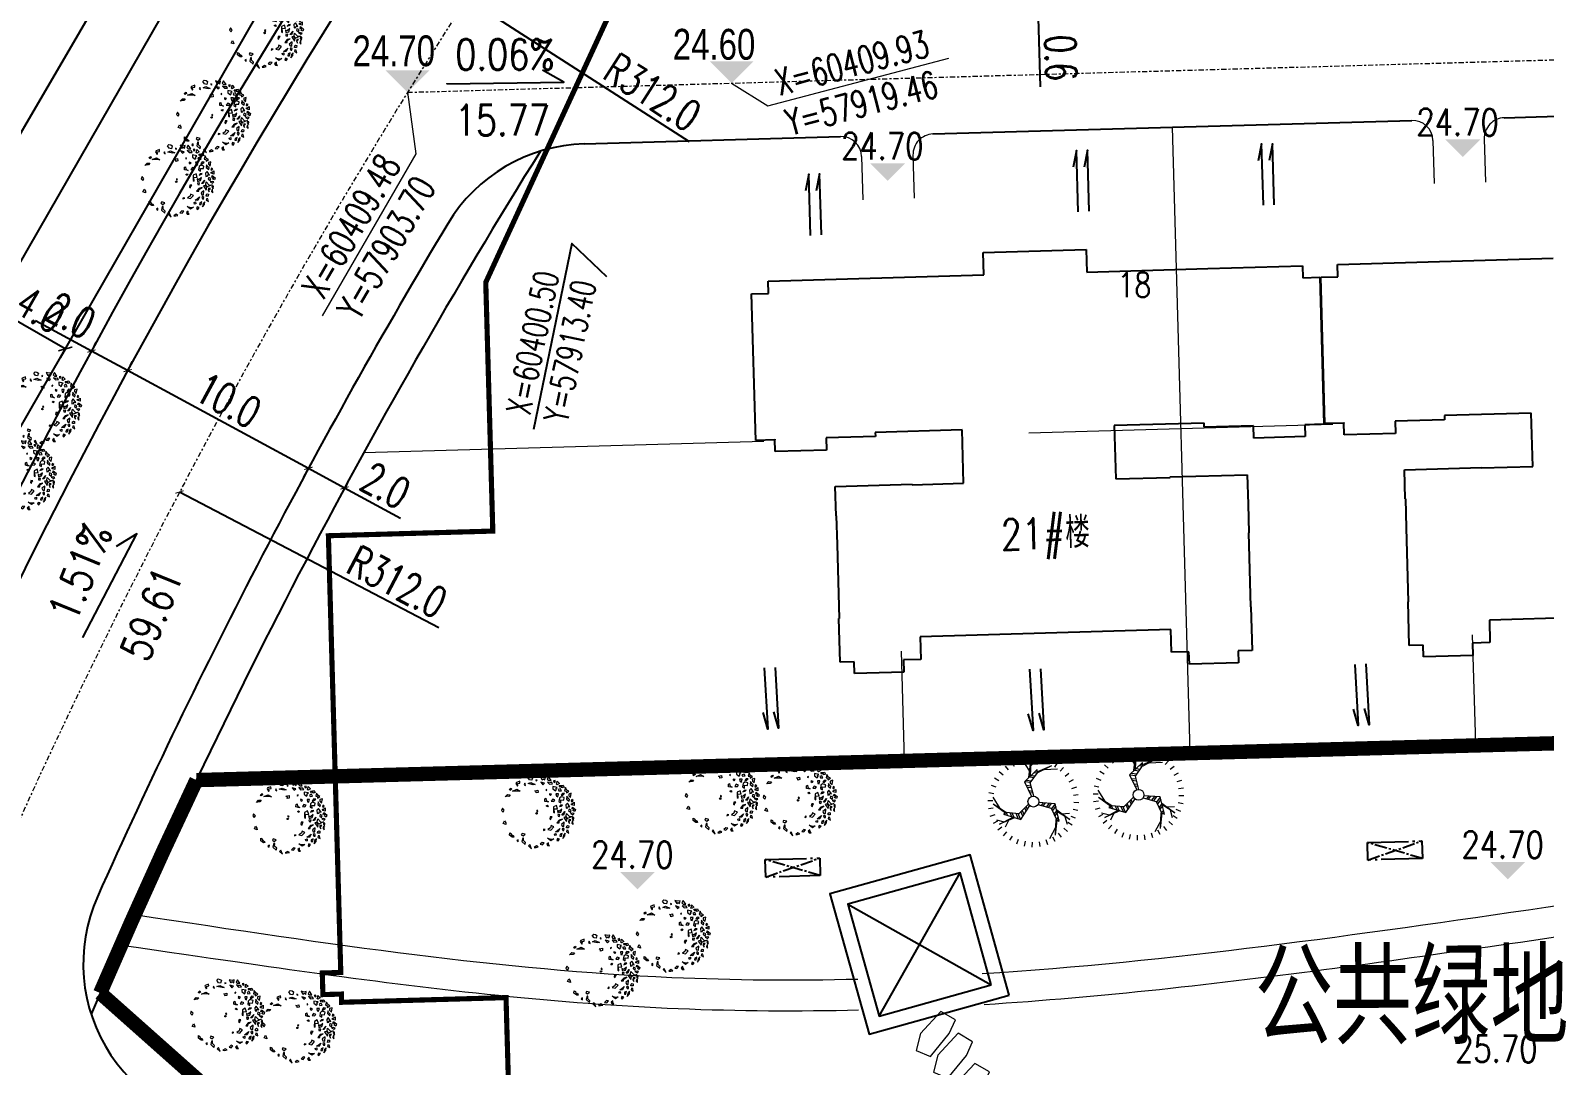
# Model space of a CAD drawing. Header units: inches. Extents: x 393 to 1582, y 246 to 1188.
# Drawn here: x 849.4 to 923, y 571.3 to 621.7 of the extents above; entities that cross this region are included whole.
import ezdxf

# ---------------------------------------------------------------- set-up
doc = ezdxf.new("R2010")
doc.units = ezdxf.units.IN
doc.header["$MEASUREMENT"] = 0
for name, pattern in [('ACAD_ISO10W100', [18.5, 12, -3, 0.5, -3]), ('CENTERX2', [4, 2.5, -0.5, 0.5, -0.5]), ('DASHED2', [0.375, 0.25, -0.125]), ('DOTE', [2.42, 2, -0.2, 0.02, -0.2])]:
    doc.linetypes.add(name, pattern=pattern)
for name, color, linetype in [('build2', 40, 'Continuous'), ('buildcoor', 7, 'Continuous'), ('drain', 4, 'Continuous'), ('ELEV', 1, 'Continuous'), ('ROAD-TEXT', 4, 'Continuous'), ('roaddim', 2, 'Continuous'), ('roadradiu', 3, 'Continuous'), ('rod', 1, 'Continuous'), ('公共绿地', 3, 'Continuous'), ('外墙', 42, 'Continuous'), ('建筑层数', 7, 'Continuous'), ('绿化', 3, 'Continuous'), ('车库边线', 4, 'DOTE')]:
    doc.layers.add(name, color=color, linetype=linetype)
for name, color, linetype, lineweight in [('FENCE', 100, 'Continuous', 18), ('ROAD', 1, 'Continuous', 25), ('ROAD-CENTER', 7, 'CENTERX2', 18), ('ROAD-ZB', 4, 'Continuous', 15), ('walk', 2, 'Continuous', 18), ('园路', 3, 'Continuous', 18), ('围墙', 75, 'FENCELINE1', 15), ('建筑型号', 2, 'Continuous', 18), ('树', 84, 'Continuous', 15)]:
    doc.layers.add(name, color=color, linetype=linetype, lineweight=lineweight)
doc.styles.add('_HZTXT', font='txt.shx', dxfattribs={"width": 0.8, "bigfont": 'hztxt.shx'})
doc.styles.add('DIM_FONT', font='SIMPLEX.shx', dxfattribs={"width": 0.8})
doc.styles.add('FLS', font='', dxfattribs={"width": 0.8})
doc.styles.add('HZ', font='simplex.shx', dxfattribs={"width": 0.7, "bigfont": 'hztxt.shx'})
doc.styles.add('宋体', font='', dxfattribs={"width": 0.7, "height": 1000})
doc.styles.get('FLS').set_extended_font_data('创艺繁隶书')
doc.styles.get('宋体').set_extended_font_data('SimSun')
doc.linetypes.add('FENCELINE1', pattern='A,0.25,-0.1,[133,ltypeshp.shx,S=0.1,R=0,X=-0.1,Y=0],-0.1,1', length=1.45)
doc.dimstyles.new('NORMAL', dxfattribs={"dimtxt": 1.5, "dimasz": 0.3, "dimexe": 0.5, "dimexo": 0.3, "dimgap": 0.3, "dimtad": 1, "dimdec": 1, "dimzin": 1, "dimdsep": 46, "dimtxsty": 'HZ', "dimblk": 'ARCHTICK', "dimcen": 0, "dimclrt": 256, "dimadec": 0, "dimazin": 0, "dimtfac": 1, "dimtdec": 1, "dimtofl": 0, "dimtmove": 0, "dimatfit": 3, "dimldrblk": 'ARCHTICK', "dimfxl": 1, "dimtolj": 2, "dimtzin": 0, "dimarcsym": 0})

# ---------------------------------------------------------------- blocks, each defined once
blk = doc.blocks.new('GPPMTR01')
at = {"color": 0, "linetype": 'ByBlock'}
for points in [[(-0.263, 0.454), (-0.27, 0.431), (-0.248, 0.431), (-0.243, 0.447)], [(-0.215, 0.443), (-0.218, 0.456), (-0.242, 0.475), (-0.199, 0.486), (-0.199, 0.449)], [(-0.166, 0.433), (-0.207, 0.386), (-0.18, 0.371), (-0.137, 0.387), (-0.147, 0.409), (-0.165, 0.407)], [(-0.173, 0.469), (-0.151, 0.518), (-0.12, 0.516), (-0.128, 0.487), (-0.144, 0.498), (-0.151, 0.48), (-0.145, 0.47)], [(-0.127, 0.461), (-0.133, 0.429), (-0.111, 0.428), (-0.096, 0.459)], [(-0.106, 0.53), (-0.073, 0.496), (-0.058, 0.515), (-0.035, 0.504), (-0.038, 0.545), (-0.064, 0.53)], [(-0.038, 0.477), (-0.055, 0.454), (-0.043, 0.424), (-0.032, 0.439)], [(0.007, 0.443), (-0.026, 0.412), (-0.02, 0.382), (0.016, 0.352), (0.045, 0.367), (0.01, 0.386), (0.034, 0.42)], [(0.005, 0.559), (-0.005, 0.523), (0.016, 0.511), (0.051, 0.519)], [(0.01, 0.485), (0.042, 0.462), (0.084, 0.477), (0.066, 0.492), (0.042, 0.485)], [(0.105, 0.53), (0.084, 0.519), (0.099, 0.504), (0.114, 0.511)], [(0.158, 0.447), (0.096, 0.443), (0.105, 0.412), (0.146, 0.393), (0.155, 0.416), (0.14, 0.428)], [(0.131, 0.488), (0.137, 0.5), (0.134, 0.53), (0.173, 0.507), (0.146, 0.481)], [(0.179, 0.477), (0.229, 0.496), (0.25, 0.473), (0.223, 0.458), (0.22, 0.477), (0.202, 0.469), (0.199, 0.458)], [(0.205, 0.439), (0.179, 0.42), (0.194, 0.405), (0.226, 0.416)], [(0.268, 0.45), (0.253, 0.435), (0.241, 0.409), (0.274, 0.428)], [(-0.412, 0.305), (-0.364, 0.304), (-0.367, 0.328), (-0.343, 0.337), (-0.374, 0.364), (-0.382, 0.335)], [(-0.393, 0.241), (-0.408, 0.23), (-0.396, 0.226)], [(-0.354, 0.404), (-0.335, 0.371), (-0.312, 0.378), (-0.293, 0.408)], [(-0.304, 0.31), (-0.343, 0.272), (-0.298, 0.279)], [(-0.298, 0.355), (-0.259, 0.362), (-0.24, 0.402), (-0.263, 0.4), (-0.275, 0.378)], [(-0.215, 0.295), (-0.215, 0.276), (-0.206, 0.283)], [(-0.123, 0.314), (-0.144, 0.295), (-0.135, 0.287), (-0.115, 0.295)], [(-0.064, 0.207), (-0.085, 0.184), (-0.115, 0.203), (-0.115, 0.219), (-0.085, 0.207), (-0.052, 0.226)], [(-0.079, 0.401), (-0.097, 0.371), (-0.064, 0.359), (-0.049, 0.371)], [(-0.032, 0.317), (-0.058, 0.295), (-0.043, 0.264), (-0.023, 0.291)], [(0.045, 0.295), (0.042, 0.249), (0.105, 0.211), (0.119, 0.219), (0.069, 0.245), (0.096, 0.283)], [(0.084, 0.371), (0.072, 0.344), (0.081, 0.321), (0.084, 0.344)], [(0.128, 0.336), (0.137, 0.287), (0.114, 0.272), (0.146, 0.26), (0.158, 0.302)], [(0.179, 0.272), (0.167, 0.245), (0.185, 0.238), (0.199, 0.253)], [(0.199, 0.291), (0.179, 0.352), (0.211, 0.31)], [(0.214, 0.359), (0.274, 0.374), (0.291, 0.409), (0.282, 0.336), (0.247, 0.333)], [(0.25, 0.325), (0.241, 0.298), (0.312, 0.302), (0.282, 0.329)], [(0.253, 0.268), (0.241, 0.226), (0.259, 0.177), (0.274, 0.203), (0.253, 0.219)], [(0.303, 0.268), (0.309, 0.219), (0.336, 0.215), (0.351, 0.234)], [(0.315, 0.416), (0.306, 0.401), (0.318, 0.39), (0.348, 0.393)], [(0.321, 0.363), (0.306, 0.34), (0.327, 0.325), (0.356, 0.325), (0.327, 0.336)], [(0.351, 0.382), (0.348, 0.371), (0.368, 0.355), (0.392, 0.359)], [(0.386, 0.257), (0.368, 0.272), (0.365, 0.287), (0.377, 0.298), (0.401, 0.283)], [(0.401, 0.207), (0.383, 0.219), (0.365, 0.211), (0.368, 0.196), (0.392, 0.192)], [(0.431, 0.26), (0.419, 0.245), (0.436, 0.23), (0.466, 0.249)], [(-0.482, 0.014), (-0.506, 0.025), (-0.514, -0.024), (-0.506, -0.036), (-0.464, -0.036), (-0.47, -0.024), (-0.494, -0.017)], [(-0.482, 0.196), (-0.461, 0.207), (-0.432, 0.177), (-0.452, 0.154), (-0.494, 0.15), (-0.5, 0.177)], [(-0.446, 0.071), (-0.432, 0.055), (-0.414, 0.067)], [(-0.417, 0.109), (-0.411, 0.15), (-0.357, 0.188), (-0.369, 0.162)], [(-0.283, 0.139), (-0.269, 0.181), (-0.239, 0.166), (-0.248, 0.139), (-0.263, 0.15)], [(-0.02, 0.033), (-0.035, 0.025), (-0.026, 0.017), (-0.014, 0.021)], [(-0.02, 0.188), (-0.008, 0.192), (0.001, 0.177), (-0.02, 0.169)], [(0.152, 0.162), (0.137, 0.139), (0.158, 0.12), (0.176, 0.128), (0.161, 0.143)], [(0.25, 0.086), (0.271, 0.063), (0.274, 0.021), (0.303, 0.052), (0.285, 0.109)], [(0.348, 0.173), (0.377, 0.128), (0.356, 0.097), (0.354, 0.128)], [(0.401, 0.078), (0.398, 0.063), (0.374, 0.067), (0.377, 0.09)], [(0.428, 0.025), (0.431, -0.021), (0.377, -0.043), (0.41, -0.013)], [(0.422, 0.166), (0.419, 0.135), (0.439, 0.12), (0.451, 0.139)], [(0.442, 0.203), (0.451, 0.169), (0.487, 0.139), (0.472, 0.181)], [(0.451, 0.074), (0.469, 0.052), (0.484, 0.063), (0.472, 0.093)], [(-0.467, -0.131), (-0.464, -0.157), (-0.482, -0.154), (-0.485, -0.127)], [(-0.437, -0.131), (-0.429, -0.066), (-0.381, -0.04), (-0.408, -0.078)], [(-0.42, -0.26), (-0.432, -0.218), (-0.411, -0.188), (-0.402, -0.214), (-0.411, -0.229)], [(0.256, -0.013), (0.241, -0.028), (0.253, -0.04)], [(0.407, -0.119), (0.389, -0.138), (0.398, -0.176), (0.419, -0.154)], [(0.436, -0.066), (0.442, -0.097), (0.466, -0.097), (0.481, -0.074), (0.46, -0.078)], [(-0.266, -0.366), (-0.304, -0.374), (-0.283, -0.4), (-0.251, -0.393)], [(0.17, -0.286), (0.137, -0.317), (0.149, -0.336), (0.176, -0.321)], [(0.188, -0.431), (0.211, -0.423), (0.188, -0.408)], [(0.205, -0.332), (0.199, -0.343), (0.235, -0.378), (0.294, -0.359), (0.274, -0.34), (0.235, -0.351)], [(0.327, -0.305), (0.333, -0.328), (0.389, -0.313)], [(0.416, -0.218), (0.389, -0.233), (0.392, -0.271), (0.407, -0.248)], [(-0.115, -0.473), (-0.138, -0.438), (-0.106, -0.438), (-0.085, -0.446)], [(0.072, -0.48), (0.042, -0.461), (0.06, -0.45), (0.066, -0.454), (0.096, -0.454), (0.096, -0.438), (0.125, -0.442), (0.114, -0.461)]]:
    blk.add_lwpolyline(points, close=True, dxfattribs=at)
blk.add_circle((0, 0), 0.01, dxfattribs=at)
blk = doc.blocks.new('dfdfd')
at = {"layer": '园路', "color": 44, "flags": 128}
for points in [[(404351.668, 598606.791), (404350.826, 598605.855), (404350.656, 598605.136), (404351.264, 598604.884), (404352.04, 598605.86), (404352.29, 598606.44)], [(404352.408, 598605.88), (404351.566, 598604.944), (404351.396, 598604.226), (404352.004, 598603.974), (404352.78, 598604.95), (404353.03, 598605.53)], [(404353.131, 598604.617), (404352.29, 598603.681), (404352.119, 598602.962), (404352.727, 598602.71), (404353.503, 598603.686), (404353.754, 598604.266)]]:
    blk.add_lwpolyline(points, close=True, dxfattribs=at)
at = {"layer": '绿化', "color": 30}
for p, q in [((404349.072, 598606.559), (404352.415, 598612.654)), ((404347.696, 598611.278), (404353.791, 598607.936))]:
    blk.add_line(p, q, dxfattribs=at)
for points in [[(404354.553, 598607.518), (404352.833, 598613.416), (404346.934, 598611.696), (404348.654, 598605.798)], [(404353.791, 598607.936), (404352.415, 598612.654), (404347.696, 598611.278), (404349.072, 598606.559)]]:
    blk.add_lwpolyline(points, close=True, dxfattribs=at)
blk = doc.blocks.new('psss')
at = {"layer": 'drain', "ltscale": 3}
for points in [[(-2.979, 0.527), (0.007, 0.531), (-0.808, 0.714)], [(-2.967, -0.004), (0, 0), (-0.815, 0.183)]]:
    blk.add_lwpolyline(points, dxfattribs=at)
blk = doc.blocks.new('_ARCHTICK')
at = {"color": 0, "linetype": 'ByBlock', "const_width": 0.15}
blk.add_lwpolyline([(-0.5, -0.5), (0.5, 0.5)], dxfattribs=at)
blk = doc.blocks.new('*D144')
at = {"layer": 'DEFPOINTS', "color": 0, "ltscale": 0.3, "transparency": 16777216}
for p in [(882.255, 640.128), (1132.977, 454.434)]:
    blk.add_point(p, dxfattribs=at)
at = {"layer": 'roadradiu', "color": 0, "lineweight": -2, "ltscale": 0.3, "transparency": 16777216}
blk.add_line((887.277, 636.409), (882.255, 640.128), dxfattribs=at)
at = {"layer": 'roadradiu', "color": 0, "lineweight": -2, "ltscale": 0.3, "transparency": 16777216, "xscale": 0.3, "yscale": 0.3, "zscale": 0.3, "rotation": 143.4749139216822}
blk.add_blockref('_ARCHTICK', (882.255, 640.128), dxfattribs=at)
at = {"layer": 'roadradiu', "ltscale": 0.3, "transparency": 16777216, "insert": (885.632, 638.934), "char_height": 1.5, "attachment_point": 5, "rotation": 323.47491, "style": 'HZ'}
blk.add_mtext('\\A2;R312.0', dxfattribs=at)
blk = doc.blocks.new('*D145')
at = {"layer": 'DEFPOINTS', "color": 0, "ltscale": 0.3, "transparency": 16777216}
for p in [(870.6, 623.26), (1132.977, 454.434)]:
    blk.add_point(p, dxfattribs=at)
at = {"layer": 'roadradiu', "color": 0, "lineweight": -2, "ltscale": 0.3, "transparency": 16777216}
blk.add_line((881.438, 616.286), (870.6, 623.26), dxfattribs=at)
at = {"layer": 'roadradiu', "color": 0, "lineweight": -2, "ltscale": 0.3, "transparency": 16777216, "xscale": 0.3, "yscale": 0.3, "zscale": 0.3, "rotation": 147.2408788936933}
blk.add_blockref('_ARCHTICK', (870.6, 623.26), dxfattribs=at)
at = {"layer": 'roadradiu', "ltscale": 0.3, "transparency": 16777216, "insert": (879.631, 618.697), "char_height": 1.5, "attachment_point": 5, "rotation": 327.24088, "style": 'HZ'}
blk.add_mtext('\\A2;R312.0', dxfattribs=at)
blk = doc.blocks.new('*D146')
at = {"layer": 'DEFPOINTS', "color": 0, "ltscale": 0.3, "transparency": 16777216}
for p in [(856.622, 599.25), (1132.977, 454.434)]:
    blk.add_point(p, dxfattribs=at)
at = {"layer": 'roadradiu', "color": 0, "lineweight": -2, "ltscale": 0.3, "transparency": 16777216}
blk.add_line((869.236, 592.64), (856.622, 599.25), dxfattribs=at)
at = {"layer": 'roadradiu', "color": 0, "lineweight": -2, "ltscale": 0.3, "transparency": 16777216, "xscale": 0.3, "yscale": 0.3, "zscale": 0.3, "rotation": 152.3444580404491}
blk.add_blockref('_ARCHTICK', (856.622, 599.25), dxfattribs=at)
at = {"layer": 'roadradiu', "ltscale": 0.3, "transparency": 16777216, "insert": (867.222, 594.881), "char_height": 1.5, "attachment_point": 5, "rotation": 332.34446, "style": 'HZ'}
blk.add_mtext('\\A2;R312.0', dxfattribs=at)
blk = doc.blocks.new('*D107')
at = {"layer": 'DEFPOINTS', "color": 0, "ltscale": 0.3, "transparency": 16777216}
for p in [(898.374, 622.911), (898.391, 622.312), (898.391, 622.312)]:
    blk.add_point(p, dxfattribs=at)
at = {"layer": 'roaddim', "color": 0, "lineweight": -2, "ltscale": 0.3, "transparency": 16777216}
for p, q in [((898.074, 622.903), (897.874, 622.897)), ((898.374, 622.911), (898.365, 623.211)), ((898.091, 622.303), (897.891, 622.297)), ((898.391, 622.312), (898.485, 618.963))]:
    blk.add_line(p, q, dxfattribs=at)
at = {"layer": 'roaddim', "color": 0, "lineweight": -2, "ltscale": 0.3, "transparency": 16777216, "xscale": 0.3, "yscale": 0.3, "zscale": 0.3}
for p, rotation in [((898.374, 622.911), 271.6231658085036), ((898.391, 622.312), 91.62316580850357)]:
    blk.add_blockref('_ARCHTICK', p, dxfattribs=dict(at, rotation=rotation))
at = {"layer": 'roaddim', "ltscale": 0.3, "transparency": 16777216, "insert": (899.496, 620.367), "char_height": 1.5, "attachment_point": 5, "rotation": 271.62317, "style": 'HZ'}
blk.add_mtext('\\A2;0.6', dxfattribs=at)
blk = doc.blocks.new('t2')
for p, q in [((-2.24, 2.44), (-1.99, 2.17)), ((-1.78, 2.79), (-1.59, 2.49)), ((-1.34, 2.61), (-1.58, 1.52)), ((-1.34, 2.61), (-1.51, 1.47)), ((-1.44, 2), (-0.89, 2.82)), ((-1.27, 3.06), (-1.13, 2.72)), ((-0.72, 3.23), (-0.64, 2.88)), ((-0.15, 3.3), (-0.13, 2.95)), ((0.43, 3.28), (0.38, 2.92)), ((0.99, 3.16), (0.88, 2.81)), ((1.53, 2.93), (1.36, 2.62)), ((2.01, 2.62), (1.79, 2.34)), ((2.44, 2.24), (2.17, 1.99)), ((-2.93, 1.53), (-2.62, 1.36)), ((-2.62, 2.01), (-2.34, 1.79)), ((-1.95, 1.1), (-2.53, 1.12)), ((-1.63, 0.77), (-2.5, 1.58)), ((-2.5, 1.58), (-1.63, 0.89)), ((-2.3, 1.92), (-2.2, 1.35)), ((-1.73, 1.61), (-1.56, 0.32)), ((-1.53, 1.47), (-1.73, 1.61)), ((-1.24, 0.62), (-1.53, 1.47)), ((1.06, 1.19), (0.28, 0.27)), ((2.26, 0.7), (1.06, 1.19)), ((1.48, 1.02), (2.62, 1.38)), ((2.62, 1.38), (1.59, 0.97)), ((1.93, 1.14), (2.23, 1.63)), ((2.81, 1.03), (2.27, 1.23)), ((2.79, 1.78), (2.49, 1.59)), ((3.06, 1.27), (2.72, 1.13)), ((-3.28, 0.43), (-2.92, 0.38)), ((-3.16, 0.99), (-2.81, 0.88)), ((-1.56, 0.32), (-0.37, 0.11)), ((-0.31, 0.25), (-1.24, 0.62)), ((0.37, 0.14), (1.16, 0.76)), ((1.16, 0.76), (2.04, 0.59)), ((2.93, -0.14), (2.03, 0.57)), ((2.04, 0.59), (2.26, 0.7)), ((2.93, -0.14), (2.11, 0.61)), ((2.45, 0.24), (2.89, -0.64)), ((3.23, 0.72), (2.88, 0.64)), ((3.3, 0.15), (2.95, 0.13)), ((-3.3, -0.15), (-2.95, -0.13)), ((-3.23, -0.72), (-2.88, -0.64)), ((-0.06, -0.39), (0.08, -1.38)), ((0.5, -1.51), (0.1, -0.38)), ((3.16, -0.99), (2.81, -0.88)), ((3.28, -0.43), (2.92, -0.38)), ((-3.06, -1.27), (-2.72, -1.13)), ((-2.79, -1.78), (-2.49, -1.59)), ((-2.44, -2.24), (-2.17, -1.99)), ((-1.02, -2.25), (-1.99, -2.18)), ((-1.59, -2.47), (-0.52, -2.05)), ((-1.59, -2.47), (-0.52, -2.13)), ((-0.53, -2.3), (0.5, -1.51)), ((-0.51, -2.07), (-0.53, -2.3)), ((0.08, -1.38), (-0.51, -2.07)), ((0.14, -1.8), (-0.12, -2.95)), ((-0.12, -2.95), (0.04, -1.86)), ((2.24, -2.44), (1.99, -2.17)), ((2.62, -2.01), (2.34, -1.79)), ((2.93, -1.53), (2.62, -1.36)), ((-2.01, -2.62), (-1.79, -2.34)), ((-1.53, -2.93), (-1.36, -2.62)), ((-0.99, -3.16), (-0.88, -2.81)), ((-0.52, -2.95), (-0.07, -2.58)), ((-0.43, -3.28), (-0.38, -2.92)), ((0.03, -2.24), (0.29, -2.75)), ((0.15, -3.3), (0.13, -2.95)), ((0.72, -3.23), (0.64, -2.88)), ((1.27, -3.06), (1.13, -2.72)), ((1.78, -2.79), (1.59, -2.49))]:
    blk.add_line(p, q)
at = {"color": 0}
for p, q in [((-1.71, 1.46), (-1.64, 1.54)), ((-1.69, 1.3), (-1.53, 1.47)), ((-1.65, 0.98), (-1.44, 1.2)), ((1.07, 1.18), (1.21, 0.75)), ((1.22, 1.12), (1.35, 0.72)), ((-1.63, 0.82), (-1.39, 1.07)), ((-1.58, 0.5), (-1.3, 0.8)), ((-1.56, 0.34), (-1.25, 0.67)), ((-1.28, 0.27), (-1.03, 0.54)), ((-1.14, 0.24), (-0.91, 0.49)), ((-0.85, 0.19), (-0.66, 0.39)), ((-0.7, 0.16), (-0.54, 0.34)), ((0.49, 0.53), (0.57, 0.29)), ((0.59, 0.64), (0.67, 0.38)), ((0.78, 0.86), (0.88, 0.54)), ((0.88, 0.98), (0.99, 0.62)), ((1.52, 1), (1.62, 0.67)), ((1.67, 0.94), (1.76, 0.65)), ((1.97, 0.81), (2.04, 0.59)), ((2.12, 0.75), (2.15, 0.64)), ((0.21, -0.69), (-0.03, -0.64)), ((0.26, -0.83), (-0.01, -0.77)), ((0.36, -1.11), (0.03, -1.03)), ((-0.41, -2.21), (-0.52, -2.19)), ((-0.28, -2.11), (-0.51, -2.06)), ((-0.02, -1.92), (-0.32, -1.85)), ((0.11, -1.82), (-0.23, -1.74)), ((0.36, -1.62), (-0.05, -1.53)), ((0.41, -1.25), (0.05, -1.17)), ((0.49, -1.52), (0.05, -1.42))]:
    blk.add_line(p, q, dxfattribs=at)
blk.add_circle((0, 0), 0.397)
at = {"style": 'DIM_FONT', "width": 0.8, "flags": 9}
for tag in ['XSIZE', 'YSIZE']:
    blk.add_attdef(tag, (0, 0), '', height=0.000997, rotation=122.3352, dxfattribs=at)
blk = doc.blocks.new('*D316')
at = {"layer": 'DEFPOINTS', "color": 0, "ltscale": 0.3, "transparency": 16777216}
for p in [(863.159, 600.883), (864.917, 599.929), (864.657, 599.45)]:
    blk.add_point(p, dxfattribs=at)
at = {"layer": 'roaddim', "color": 0, "lineweight": -2, "ltscale": 0.3, "transparency": 16777216}
for p, q in [((863.016, 600.62), (862.661, 599.965)), ((862.899, 600.404), (864.657, 599.45)), ((864.774, 599.665), (864.419, 599.011)), ((864.657, 599.45), (867.382, 597.971))]:
    blk.add_line(p, q, dxfattribs=at)
at = {"layer": 'roaddim', "color": 0, "lineweight": -2, "ltscale": 0.3, "transparency": 16777216, "xscale": 0.3, "yscale": 0.3, "zscale": 0.3}
for p, rotation in [((862.899, 600.404), 151.5081606737), ((864.657, 599.45), 331.5081606737)]:
    blk.add_blockref('_ARCHTICK', p, dxfattribs=dict(at, rotation=rotation))
at = {"layer": 'roaddim', "ltscale": 0.3, "transparency": 16777216, "insert": (866.652, 599.562), "char_height": 1.5, "attachment_point": 5, "rotation": 331.50816, "style": 'HZ'}
blk.add_mtext('\\A2;2.0', dxfattribs=at)
blk = doc.blocks.new('*D317')
at = {"layer": 'DEFPOINTS', "color": 0, "ltscale": 0.3, "transparency": 16777216}
for p in [(854.101, 605.155), (854.101, 605.155), (862.898, 600.401)]:
    blk.add_point(p, dxfattribs=at)
at = {"layer": 'roaddim', "color": 0, "lineweight": -2, "ltscale": 0.3, "transparency": 16777216}
for p, q in [((853.958, 604.891), (853.863, 604.715)), ((862.898, 600.401), (854.101, 605.155)), ((862.755, 600.137), (862.66, 599.961))]:
    blk.add_line(p, q, dxfattribs=at)
at = {"layer": 'roaddim', "color": 0, "lineweight": -2, "ltscale": 0.3, "transparency": 16777216, "xscale": 0.3, "yscale": 0.3, "zscale": 0.3}
for p, rotation in [((854.101, 605.155), 151.6105756938881), ((862.898, 600.401), 331.6105756938881)]:
    blk.add_blockref('_ARCHTICK', p, dxfattribs=dict(at, rotation=rotation))
at = {"layer": 'roaddim', "ltscale": 0.3, "transparency": 16777216, "insert": (858.999, 603.702), "char_height": 1.5, "attachment_point": 5, "rotation": 331.61058, "style": 'HZ'}
blk.add_mtext('\\A2;10.0', dxfattribs=at)
blk = doc.blocks.new('*D105')
at = {"layer": 'DEFPOINTS', "color": 0, "ltscale": 0.3, "transparency": 16777216}
for p in [(852.341, 606.106), (852.341, 606.106), (854.101, 605.155)]:
    blk.add_point(p, dxfattribs=at)
at = {"layer": 'roaddim', "color": 0, "lineweight": -2, "ltscale": 0.3, "transparency": 16777216}
for p, q in [((852.341, 606.106), (849.614, 607.58)), ((852.484, 606.37), (852.579, 606.546)), ((854.101, 605.155), (852.341, 606.106)), ((854.243, 605.419), (854.338, 605.595))]:
    blk.add_line(p, q, dxfattribs=at)
at = {"layer": 'roaddim', "color": 0, "lineweight": -2, "ltscale": 0.3, "transparency": 16777216, "xscale": 0.3, "yscale": 0.3, "zscale": 0.3}
for p, rotation in [((852.341, 606.106), 151.6105756939049), ((854.101, 605.155), 331.6105756939049)]:
    blk.add_blockref('_ARCHTICK', p, dxfattribs=dict(at, rotation=rotation))
at = {"layer": 'roaddim', "ltscale": 0.3, "transparency": 16777216, "insert": (851.345, 607.838), "char_height": 1.5, "attachment_point": 5, "rotation": 331.61058, "style": 'HZ'}
blk.add_mtext('\\A2;2.0', dxfattribs=at)
blk = doc.blocks.new('school')
at = {"layer": 'build2'}
blk.add_lwpolyline([(322190, -276963), (330850, -276963), (330850, -286963), (330730, -286963), (240850, -286963), (240850, -276963), (265450, -276963), (266239, -276963), (266239, -229938), (270140, -229938), (270140, -210683), (285769, -210683), (285769, -216938), (330850, -216938), (330850, -249938), (321269, -249938), (321269, -259963), (327585, -259963), (327585, -268963), (322190, -268963)], close=True, dxfattribs=at)
blk = doc.blocks.new('*D480')
at = {"layer": 'DEFPOINTS', "color": 0, "ltscale": 0.3, "transparency": 16777216}
for p in [(847.794, 608.535), (847.603, 608.202), (851.263, 606.544)]:
    blk.add_point(p, dxfattribs=at)
at = {"layer": 'roaddim', "color": 0, "lineweight": -2, "ltscale": 0.3, "transparency": 16777216}
for p, q in [((847.645, 608.275), (847.354, 607.768)), ((851.071, 606.21), (847.603, 608.202)), ((851.114, 606.283), (850.822, 605.776))]:
    blk.add_line(p, q, dxfattribs=at)
at = {"layer": 'roaddim', "color": 0, "lineweight": -2, "ltscale": 0.3, "transparency": 16777216, "xscale": 0.5, "yscale": 0.5, "zscale": 0.5}
for p, rotation in [((847.603, 608.202), 150.1373253559534), ((851.071, 606.21), 330.1373253559534)]:
    blk.add_blockref('_ARCHTICK', p, dxfattribs=dict(at, rotation=rotation))
at = {"layer": 'roaddim', "ltscale": 0.3, "transparency": 16777216, "insert": (849.86, 608.116), "char_height": 1.5, "attachment_point": 5, "rotation": 330.13733, "style": 'HZ'}
blk.add_mtext('\\A2;4.0', dxfattribs=at)

msp = doc.modelspace()

# ---------------------------------------------------------------- linework, layer by layer
at = {"layer": 'buildcoor', "color": 0, "ltscale": 0.3}
msp.add_lwpolyline([(877.417, 609.714), (875.713, 611.344), (873.848, 602.286)], dxfattribs=at)
at = {"layer": 'ELEV', "color": 0}
for points in [[(866.655, 619.752), (868.776, 619.752), (867.716, 618.691)], [(882.423, 620.199), (884.544, 620.199), (883.484, 619.138)], [(918.205, 616.398), (919.902, 616.398), (919.054, 615.55)], [(890.222, 615.236), (891.919, 615.236), (891.071, 614.387)], [(920.396, 581.258), (922.093, 581.258), (921.245, 580.41)], [(878.06, 580.773), (879.757, 580.773), (878.909, 579.924)]]:
    msp.add_solid(points, dxfattribs=at)
at = {"layer": 'FENCE', "color": 0}
msp.add_line((891.889, 586.215), (891.739, 591.512), dxfattribs=at)
at = {"layer": 'ROAD', "color": 0, "linetype": 'Continuous'}
for p, q in [((825.39, 569.514), (859.584, 629.07)), ((832.259, 573.445), (863.053, 627.078))]:
    msp.add_line(p, q, dxfattribs=at)
for radius, start, end in [(319, 139.92361, 158.95707), (317, 139.92361, 158.12042), (305, 148.05042, 156.94996), (307, 149.05439, 155.94599)]:
    msp.add_arc((1132.977, 454.434), radius, start, end, dxfattribs=at)
at = {"layer": 'ROAD', "color": 0}
msp.add_arc((859.942, 576.306), 8, 155.94599, 271.62316, dxfattribs=at)
at = {"layer": 'ROAD-CENTER', "color": 5, "ltscale": 0.1}
msp.add_line((867.716, 618.691), (1118.434, 625.796), dxfattribs=at)
msp.add_arc((1132.977, 454.434), 312, 139.92361, 166.99811, dxfattribs=at)
at = {"layer": 'ROAD-TEXT', "color": 0}
for points in [[(869.632, 619.099), (869.632, 619.099), (875.315, 619.179), (874.289, 619.762)], [(851.929, 592.182), (851.929, 592.182), (854.552, 597.224), (853.552, 596.597)]]:
    msp.add_lwpolyline(points, dxfattribs=at)
at = {"layer": 'ROAD-ZB', "color": 0, "ltscale": 0.3}
for points in [[(885.251, 618.033), (894.049, 620.355)], [(883.484, 619.138), (885.251, 618.033)], [(867.716, 618.691), (868.122, 615.695)], [(868.122, 615.695), (863.572, 607.815)]]:
    msp.add_lwpolyline(points, dxfattribs=at)
at = {"layer": 'rod', "color": 0, "ltscale": 0.3}
for p, q in [((921.066, 617.452), (944.356, 618.112)), ((893.277, 616.664), (916.567, 617.324)), ((876.311, 616.184), (888.778, 616.537))]:
    msp.add_line(p, q, dxfattribs=at)
msp.add_arc((876.538, 608.187), 8, 91.62316, 149.05439, dxfattribs=at)
at = {"layer": 'walk', "color": 0}
for p, q in [((917.595, 616.353), (917.655, 614.256)), ((920.094, 616.424), (920.154, 614.327)), ((889.806, 615.566), (889.866, 613.468)), ((892.305, 615.637), (892.365, 613.539))]:
    msp.add_line(p, q, dxfattribs=at)
at = {"layer": 'walk', "color": 0, "ltscale": 0.3}
for centre, start, end in [((921.094, 616.452), 91.62316, 181.6232), ((893.305, 615.665), 91.62316, 181.6232), ((916.596, 616.325, 0), 1.6232, 91.62316), ((888.807, 615.537, 0), 1.6232, 91.62316)]:
    msp.add_arc(centre, 1, start, end, dxfattribs=at)
at = {"layer": '公共绿地', "color": 0, "linetype": 'FENCELINE1', "ltscale": 0.1, "const_width": 0.7}
msp.add_lwpolyline([(1126.904, 582.87, -0.402698), (1120.105, 575.675), (1108.784, 575.354), (860.168, 568.309), (852.769, 574.884, -0.009315), (857.45, 585.239), (1117.308, 592.282), (1116.818, 622.999), (1120.339, 622.92, -0.377352), (1125.973, 615.704)], format="xyb", close=True, dxfattribs=at)
at = {"layer": '围墙', "color": 0, "ltscale": 0.2}
for p, q in [((921.066, 617.452), (944.356, 618.112)), ((893.277, 616.664), (916.567, 617.324)), ((905.783, 586.608), (904.922, 616.994)), ((876.311, 616.184), (888.778, 616.537)), ((897.941, 602.13), (912.735, 602.549)), ((865.598, 601.176), (885.046, 601.727)), ((857.45, 585.239), (1117.299, 592.602)), ((919.677, 587.002), (919.527, 592.3))]:
    msp.add_line(p, q, dxfattribs=at)
at = {"layer": '外墙', "color": 2, "ltscale": 0.1}
for p, q in [((895.726, 610.906), (900.724, 611.047)), ((895.758, 609.806), (895.726, 610.906)), ((900.724, 611.047), (900.756, 609.948)), ((900.756, 609.948), (906.653, 610.115)), ((906.653, 610.115), (911.251, 610.245)), ((911.251, 610.245), (911.268, 609.671)), ((912.948, 610.324), (923.444, 610.621)), ((912.965, 609.724), (912.948, 610.324)), ((885.262, 609.509), (895.758, 609.806)), ((885.279, 608.909), (885.262, 609.509)), ((911.268, 609.671), (912.092, 609.694)), ((912.092, 609.694), (912.295, 602.547)), ((912.14, 609.701), (912.965, 609.724)), ((912.342, 602.579), (912.14, 609.701)), ((884.454, 608.886), (885.279, 608.909)), ((884.656, 601.763), (884.454, 608.886)), ((906.466, 602.607), (902.098, 602.483)), ((906.472, 602.407), (906.466, 602.607)), ((913.267, 602.605), (912.342, 602.579)), ((913.283, 602.03), (913.266, 602.63)), ((913.266, 602.63), (913.267, 602.605)), ((918.164, 602.769), (915.765, 602.701)), ((915.765, 602.701), (915.782, 602.101)), ((922.377, 603.088), (918.158, 602.969)), ((918.158, 602.969), (918.164, 602.769)), ((922.45, 600.489), (922.377, 603.088)), ((890.478, 601.953), (888.079, 601.885)), ((888.079, 601.885), (888.096, 601.286)), ((894.691, 602.273), (890.472, 602.153)), ((890.472, 602.153), (890.478, 601.953)), ((894.764, 599.674), (894.691, 602.273)), ((902.098, 602.483), (902.171, 599.884)), ((908.871, 602.475), (906.472, 602.407)), ((908.888, 601.875), (908.871, 602.475)), ((911.387, 601.946), (908.888, 601.875)), ((912.295, 602.547), (911.37, 602.521)), ((911.37, 602.521), (911.387, 601.946)), ((915.782, 602.101), (913.283, 602.03)), ((885.581, 601.79), (884.656, 601.763)), ((885.597, 601.215), (885.58, 601.815)), ((885.58, 601.815), (885.581, 601.79)), ((888.096, 601.286), (885.597, 601.215)), ((916.207, 600.337), (919.956, 600.444)), ((919.956, 600.419), (922.45, 600.489)), ((919.956, 600.444), (919.956, 600.419)), ((892.27, 599.603), (894.764, 599.674)), ((902.171, 599.884), (904.815, 599.959)), ((904.815, 599.984), (908.563, 600.09)), ((904.815, 599.959), (904.815, 599.984)), ((908.563, 600.09), (908.603, 598.666)), ((916.247, 598.913), (916.207, 600.337)), ((888.521, 599.522), (892.27, 599.628)), ((888.561, 598.098), (888.521, 599.522)), ((892.27, 599.628), (892.27, 599.603)), ((916.272, 598.914), (916.247, 598.913)), ((916.312, 597.514), (916.272, 598.914)), ((908.603, 598.666), (908.643, 597.266)), ((888.586, 598.098), (888.561, 598.098)), ((888.626, 596.699), (888.586, 598.098)), ((916.414, 593.916), (916.312, 597.514)), ((908.643, 597.266), (908.618, 597.266)), ((908.618, 597.266), (908.72, 593.667)), ((888.728, 593.1), (888.626, 596.699)), ((916.389, 593.915), (916.414, 593.916)), ((916.449, 591.791), (916.389, 593.915)), ((888.763, 590.975), (888.703, 593.1)), ((888.703, 593.1), (888.728, 593.1)), ((908.72, 593.667), (908.745, 593.668)), ((908.745, 593.668), (908.805, 591.544)), ((932.536, 593.372), (920.341, 593.026)), ((920.341, 593.026), (920.372, 591.927)), ((904.85, 592.557), (892.655, 592.211)), ((904.881, 591.457), (904.85, 592.557)), ((892.655, 592.211), (892.686, 591.112)), ((908.805, 591.544), (908.131, 591.524)), ((917.124, 591.81), (916.449, 591.791)), ((917.14, 591.235), (917.124, 591.81)), ((920.372, 591.927), (919.522, 591.903)), ((919.522, 591.903), (919.539, 591.303)), ((889.438, 590.995), (888.763, 590.975)), ((889.454, 590.42), (889.438, 590.995)), ((892.686, 591.112), (891.836, 591.088)), ((891.836, 591.088), (891.853, 590.488)), ((905.731, 591.481), (904.881, 591.457)), ((905.748, 590.882), (905.731, 591.481)), ((908.147, 590.95), (905.748, 590.882)), ((908.131, 591.524), (908.147, 590.95)), ((919.539, 591.303), (917.14, 591.235)), ((891.853, 590.488), (889.454, 590.42))]:
    msp.add_line(p, q, dxfattribs=at)
at = {"layer": '树', "color": 0}
for points, knots in [([(1015.44, 577.588), (1013.648, 577.242), (1001.798, 575.436), (981.211, 580.446), (952.29, 583.255), (924.428, 579.242), (904.819, 576.389), (895.674, 575.812)], [121.559155, 121.559155, 121.559155, 121.559155, 127.071907, 157.92266, 183.208424, 214.663998, 242.179058, 242.179058, 242.179058, 242.179058]), ([(1017.149, 576.405), (1015.759, 576.109), (1014.361, 575.848), (1011.604, 575.443), (1010.244, 575.296), (1007.523, 575.123), (1006.162, 575.094), (1002.083, 575.147), (999.368, 575.371), (993.161, 576.13), (989.674, 576.736), (983.571, 577.827), (980.948, 578.304), (975.728, 579.134), (973.124, 579.492), (965.327, 580.37), (960.148, 580.689), (949.415, 580.637), (943.836, 580.199), (932.623, 578.924), (926.991, 578.089), (915.672, 576.454), (909.99, 575.651), (901.453, 574.746), (898.613, 574.495), (895.769, 574.315)], [120.126714, 120.126714, 120.126714, 120.126714, 124.329211, 124.329211, 128.35472, 128.35472, 132.38023, 132.38023, 140.431248, 140.431248, 150.841434, 150.841434, 158.770003, 158.770003, 166.698572, 166.698572, 182.555709, 182.555709, 199.602992, 199.602992, 216.650275, 216.650275, 233.697557, 233.697557, 242.179058, 242.179058, 242.179058, 242.179058]), ([(889.625, 575.546), (886.605, 575.473), (875.348, 575.555), (864.129, 577.204), (854.433, 578.685)], [248.247212, 248.247212, 248.247212, 248.247212, 257.339351, 282.145194, 282.145194, 282.145194, 282.145194]), ([(889.661, 574.046), (886.739, 573.976), (883.815, 573.993), (875.042, 574.357), (869.226, 575.023), (860.854, 576.169), (858.275, 576.548), (853.809, 577.195)], [248.247212, 248.247212, 248.247212, 248.247212, 256.954003, 256.954003, 274.367585, 274.367585, 282.145194, 282.145194, 282.145194, 282.145194])]:
    msp.add_open_spline(points, degree=3, knots=knots, dxfattribs=at)
at = {"layer": '车库边线', "color": 0}
for p, q in [((914.41, 582.203, -0.81), (917.059, 582.278, -0.81)), ((914.434, 581.353, -0.81), (914.41, 582.203, -0.81)), ((917.059, 582.278, -0.81), (917.083, 581.428, -0.81)), ((885.122, 581.373, -0.937), (887.771, 581.448, -0.937)), ((885.146, 580.523, -0.937), (885.122, 581.373, -0.937)), ((887.771, 581.448, -0.937), (887.795, 580.598, -0.937)), ((917.083, 581.428, -0.81), (914.434, 581.353, -0.81)), ((887.795, 580.598, -0.937), (885.146, 580.523, -0.937))]:
    msp.add_line(p, q, dxfattribs=at)
at = {"layer": '车库边线', "color": 0, "linetype": 'DASHED2', "const_width": 0.25, "elevation": -1.024}
msp.add_lwpolyline([(872.621, 570.711), (872.509, 574.66), (864.512, 574.433), (864.501, 574.833), (863.601, 574.807), (863.572, 575.857), (864.471, 575.883), (863.869, 597.124), (871.866, 597.351), (871.523, 609.446), (877.458, 622.319), (893.654, 622.778), (893.425, 630.874), (912.117, 631.404), (911.313, 659.793), (930.326, 671.546)], dxfattribs=at)
at = {"layer": '车库边线', "color": 0, "ltscale": 0.3}
for points, elevation in [([(917.083, 581.428), (914.41, 582.203)], -0.81), ([(914.434, 581.353), (917.059, 582.278)], -0.81), ([(887.795, 580.598), (885.122, 581.373)], -0.937), ([(885.146, 580.523), (887.771, 581.448)], -0.937)]:
    msp.add_lwpolyline(points, dxfattribs=dict(at, elevation=elevation))

# ---------------------------------------------------------------- block references
at = {"layer": 'build2', "color": 0, "xscale": 0.000999999995479009, "yscale": 0.000999999996565748, "zscale": 0.001, "rotation": 329.7342086852774}
msp.add_blockref('school', (680.924, 985.311), dxfattribs=at)
at = {"layer": 'ROAD', "color": 0, "rotation": 91.62464345549249}
for p in [(900.789, 615.871), (909.794, 616.188), (887.762, 614.723)]:
    msp.add_blockref('psss', p, dxfattribs=at)
at = {"layer": 'ROAD', "color": 0, "xscale": -1, "rotation": 93.3095437502972}
for p in [(914.493, 587.925), (885.77, 587.761), (898.675, 587.691)]:
    msp.add_blockref('psss', p, dxfattribs=at)
at = {"layer": '树'}
for name, p, xscale, yscale, zscale, rotation in [('GPPMTR01', (860.763, 621.577), 3.485684247348809, 3.485684247345489, 3.485684247348809, 300.5404110417522), ('GPPMTR01', (858.186, 617.467), 3.485684247348809, 3.485684247345489, 3.485684247348809, 300.5404110417522), ('GPPMTR01', (856.468, 614.339), 3.485684247348809, 3.485684247345489, 3.485684247348809, 300.5404110417522), ('GPPMTR01', (849.958, 603.283), 3.485684247348809, 3.485684247345489, 3.485684247348809, 300.5404110417522), ('GPPMTR01', (848.731, 599.971), 3.485684247348809, 3.485684247345489, 3.485684247348809, 300.5404110417522), ('t2', (903.276, 584.523), 0.6671807999634088, 0.6671807998791337, 0.6671808000000001, 66.027374180966), ('GPPMTR01', (882.929, 584.338), 3.485684247348809, 3.485684247345489, 3.485684247348809, 300.5404110417522), ('GPPMTR01', (886.718, 584.253), 3.485684247348809, 3.485684247345489, 3.485684247348809, 300.5404110417522), ('t2', (898.161, 584.193), 0.6671807999634088, 0.6671807998791337, 0.6671808000000001, 66.027374180966), ('GPPMTR01', (861.89, 583.355), 3.485684247348809, 3.485684247345489, 3.485684247348809, 300.5404110417522), ('GPPMTR01', (873.996, 583.622), 3.485684247348809, 3.485684247345489, 3.485684247348809, 300.5404110417522), ('GPPMTR01', (880.542, 577.605), 3.485684247348809, 3.485684247345489, 3.485684247348809, 300.5404110417522), ('GPPMTR01', (877.128, 575.936), 3.485684247348809, 3.485684247345489, 3.485684247348809, 300.5404110417522), ('GPPMTR01', (858.861, 573.754), 3.485684247348809, 3.485684247345489, 3.485684247348809, 300.5404110417522), ('GPPMTR01', (862.365, 573.189), 3.485684247348809, 3.485684247345489, 3.485684247348809, 300.5404110417522)]:
    msp.add_blockref(name, p, dxfattribs=dict(at, xscale=xscale, yscale=yscale, zscale=zscale, rotation=rotation))
at = {"layer": '绿化', "color": 0, "xscale": 1.152000000062524, "yscale": 1.152000000067346, "zscale": 1.152, "rotation": 359.3305337884476}
msp.add_blockref('dfdfd', (-472944.983, -683531.346), dxfattribs=at)

# ---------------------------------------------------------------- texts
at = {"layer": 'buildcoor', "color": 0, "ltscale": 0.3, "style": 'HZ', "width": 0.7}
for s, p in [('X=60400.50', (873.675, 602.934)), ('Y=57913.40', (875.497, 602.559))]:
    msp.add_text(s, height=1.2, rotation=78.36, dxfattribs=at).set_placement(p)
at = {"layer": 'ELEV', "color": 0, "style": 'FLS', "width": 0.8}
for s, p in [('24.60', (880.621, 620.276)), ('24.70', (865.042, 619.959))]:
    msp.add_text(s, height=1.5, dxfattribs=at).set_placement(p)
at = {"layer": 'ELEV', "color": 0, "style": 'DIM_FONT', "width": 0.8}
for s, p in [('24.70', (916.784, 616.6)), ('24.70', (888.801, 615.438)), ('24.70', (918.975, 581.46)), ('24.70', (876.639, 580.975)), ('25.70', (918.669, 571.529))]:
    msp.add_text(s, height=1.3, rotation=359.67116, dxfattribs=at).set_placement(p)
at = {"layer": 'ROAD-TEXT', "color": 0, "style": 'DIM_FONT', "width": 0.8}
for s, p in [('0.06%', (870.044, 619.779)), ('15.77', (870.013, 616.585))]:
    msp.add_text(s, height=1.5, dxfattribs=at).set_placement(p)
for s, p in [('1.51%', (851.573, 592.833)), ('59.61', (855.091, 590.897))]:
    msp.add_text(s, height=1.5, rotation=67.88527, dxfattribs=at).set_placement(p)
at = {"layer": 'ROAD-ZB', "color": 0, "ltscale": 0.3, "style": 'HZ', "width": 0.7}
for s, rotation, p in [('X=60409.93', 14.78, (885.796, 618.513)), ('Y=57919.46', 14.78, (886.31, 616.565)), ('X=60409.48', 60, (863.615, 608.54)), ('Y=57903.70', 60, (865.36, 607.533))]:
    msp.add_text(s, height=1.3, rotation=rotation, dxfattribs=at).set_placement(p)
at = {"layer": '公共绿地', "color": 0, "linetype": 'ACAD_ISO10W100', "ltscale": 0.02, "style": '宋体', "width": 0.7}
msp.add_text('公共绿地', height=4, rotation=0.05345, dxfattribs=at).set_placement((908.929, 572.821))
at = {"layer": '建筑型号', "color": 0, "style": '_HZTXT', "width": 0.8}
msp.add_text('21#楼', height=1.5, rotation=1.71144, dxfattribs=at).set_placement((896.597, 596.422))
at = {"layer": '建筑层数', "color": 0, "style": 'DIM_FONT', "width": 0.8}
msp.add_text('18', height=1.2, dxfattribs=at).set_placement((902.248, 608.73))

# ---------------------------------------------------------------- dimensions: what is measured, and where the dimension line sits
at = {"layer": 'roaddim', "color": 0, "ltscale": 0.3}
for p1, p2, distance, override, picture, middle in [((898.374, 622.911), (898.391, 622.312), 0, {"dimzin": 0}, '*D107', (899.496, 620.367)), ((851.263, 606.544), (847.794, 608.535), 0.385, {"dimasz": 0.5, "dimzin": 0}, '*D480', (849.86, 608.116)), ((854.101, 605.155), (852.341, 606.106), 0, {"dimzin": 0}, '*D105', (851.345, 607.838)), ((862.898, 600.401), (854.101, 605.155), 0, {"dimzin": 0}, '*D317', (858.999, 603.702)), ((863.159, 600.883), (864.917, 599.929), -0.545, {"dimzin": 0}, '*D316', (866.652, 599.562))]:
    dim = msp.add_aligned_dim(p1=p1, p2=p2, distance=distance, dimstyle='NORMAL', override=override, dxfattribs=at)
    dim.commit()
    dim.dimension.update_dxf_attribs({"geometry": picture, "text_midpoint": middle})
at = {"layer": 'roadradiu', "color": 0, "ltscale": 0.3}
for mpoint, picture, middle in [((882.255, 640.128), '*D144', (885.007, 638.09)), ((870.6, 623.26), '*D145', (879.062, 617.814)), ((856.622, 599.25), '*D146', (866.734, 593.951))]:
    dim = msp.add_radius_dim(center=(1132.977, 454.434), mpoint=mpoint, dimstyle='NORMAL', override={"dimzin": 0}, dxfattribs=at)
    dim.commit()
    dim.dimension.update_dxf_attribs({"geometry": picture, "text_midpoint": middle, "dimtype": 164})

doc.saveas('drawing.dxf')
